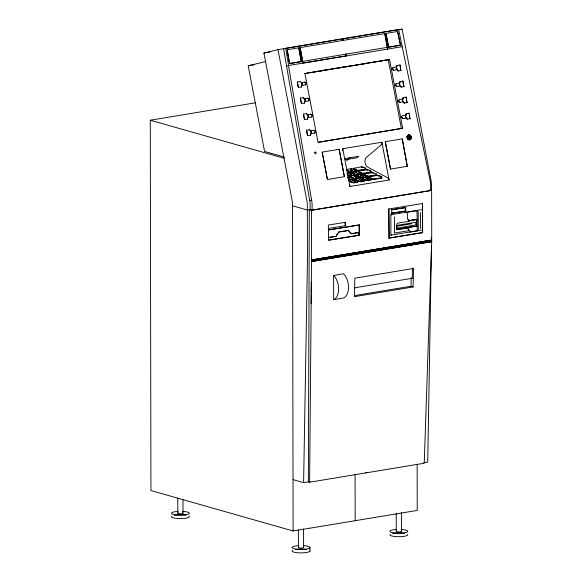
<?xml version="1.0" encoding="UTF-8"?>
<svg xmlns="http://www.w3.org/2000/svg" width="582" height="582" viewBox="0 0 582 582"><rect width="100%" height="100%" fill="white"/><g stroke="black" fill="none" stroke-linecap="round" stroke-linejoin="round"><path stroke-width="0.87" d="M309.624 482.209L311.516 261.638L311.428 210.298L309.311 209.695L308.351 481.845L309.624 482.209L424.234 463.243L431.72 241.748L431.626 190.401L430.214 190.001M352.503 170.693L351.935 170.752L352.918 171.079M310.141 481.554L303.6 482.638L307.442 261.362L307.34 204.842A14.354 8.454 80.6 0 0 306.918 200.95L277.985 49.637L339.153 39.518M431.466 246.259L427.719 462.093L423.754 462.748M413.133 286.962L411.023 286.235L411.198 277.927L412.252 278.291L412.471 268.091L413.526 268.455L413.133 286.962L354.431 296.675L354.824 278.174L413.526 268.455M348.152 177.947L348.407 177.488L347.723 177.365M353.58 180.595L352.83 180.762L353.463 180.369M301.221 82.659L304.692 82.069L306.51 83.299L305.23 84.892L301.76 85.481L302.087 83.968L301.221 82.659L302.269 84.077L301.243 87.024M304.291 98.714L307.762 98.132L309.573 99.289L308.3 100.955L304.83 101.537L305.157 100.031L304.291 98.714L305.339 100.133L304.313 103.087L304.808 101.341M307.361 114.778L310.832 114.188L312.65 115.418L311.37 117.011L307.9 117.6L308.227 116.087L307.361 114.778L308.409 116.196L307.383 119.15M311.472 132.398L310.432 130.841L311.312 132.296L310.453 135.206L311.312 132.223M396.204 68.247L396.713 66.843L396.422 68.494L398.226 70.96L396.371 68.138M396.851 86.311L395.207 85.118L396.48 83.452L395.033 85.088L396.851 86.311C404.053 86.311 397.368 85.416 399.783 82.906C397.892 84.637 403.828 89.752 399.798 85.416M402.344 100.293L402.853 98.962L402.562 100.613L404.366 103.079L402.533 100.904L402.518 100.184M401.435 116.866L401.304 117.513L402.991 118.43C410.194 118.437 403.508 117.535 405.923 115.025C404.126 116.589 409.19 120.954 406.352 118.095M359.727 179.271L360.251 179.358M346.923 170.009C345.868 169.042 353.943 167.689 355.493 170.417A1.906 0.64 5.6 0 1 354.867 171.115L350.4 171.865L346.348 170.06M347.927 175.175C348.662 176.819 352.205 175.291 353.47 175.371A1.906 0.64 5.6 0 0 354.176 174.76M347.76 177.976L348.283 177.83M347.978 175.197C347.374 175.495 352.59 175.764 353.514 174.971A1.906 0.64 5.6 0 0 354.14 174.28L350.881 172.716L346.865 173.072M348.123 175.662L348.16 175.269M348.021 177.859L347.65 177.634M348.931 173.829L348.458 173.523L348.844 173.829M348.327 175.728L348.363 175.335M348.203 177.852L348.327 177.474M349.091 173.8L348.662 173.8L349.076 173.632M348.276 177.641L348.916 177.743L348.269 177.692M348.545 175.786L348.589 175.393M349.149 171.501L347.17 170.177M348.778 175.829L348.822 175.437M348.596 179.496L348.32 179.896L352.066 178.943A1.906 0.64 5.6 0 0 352.692 178.252L350.095 176.855L347.992 176.615M348.945 176.615L350.058 177.248L350.095 176.855M349.025 175.873L349.062 175.473M349.498 171.654L349.171 171.254M348.553 179.889L348.822 179.474M349.586 178.274C347.781 178.39 351.23 179.074 349.607 178.288M349.455 173.349L349.455 174.091L349.375 173.363M349.462 172.643C349.171 173.189 351.252 173.327 351.113 172.759M349.156 177.037L349.193 176.644M349.273 175.902L349.309 175.502M348.778 179.874L349.025 179.452M349.622 173.021L349.666 172.628M349.396 177.081L349.44 176.681M349.52 175.917L349.556 175.524M350.153 173.625L350.517 173.873L349.847 173.632M349.862 173.021L349.898 172.621M349.789 173.771L350.24 173.945M349.309 181.009C350.189 178.136 356.213 179.394 357.995 181.104A1.906 0.64 5.6 0 1 357.37 181.802L357.333 182.195C355.958 183.439 347.869 182.69 349.862 180.042M349.637 177.124L349.673 176.732M349.767 175.924L349.804 175.524M350.146 173.727L350.269 173.785M350.102 173.021L350.146 172.628M350.357 170.017L351.281 169.9L350.415 169.995M349.389 181.089L349.447 180.209M349.535 181.198L349.36 180.282M349.52 180.536L349.556 180.144M349.855 177.183L349.891 176.79M350 175.917L350.037 175.524M350.357 173.043L350.393 172.643M349.629 181.257L349.535 180.784M349.658 180.485L349.702 180.085M350.699 170.206L351.572 170.009L350.706 170.155M350.684 169.915L351.157 170.344L350.895 170.082M351.244 170.111L350.771 169.682L351.317 170.104M350.226 175.902L350.262 175.502M350.648 171.886L354.867 171.115M350.248 177.321L350.284 176.928M350.429 175.873L350.473 175.48M350.604 173.072L350.64 172.672M351.026 168.765L352.001 168.816M350.815 174.68L351.208 174.68M350.779 174.775L351.703 174.92L351.281 175.058M350.844 173.109L350.881 172.716M359.407 177.525A1.906 0.64 5.6 0 1 358.781 178.223C357.472 179.54 349.222 178.63 351.31 176.07C356.49 173.13 360.36 179.911 365.532 177.103A1.906 0.64 5.6 0 0 366.158 176.411L366.049 176.324M350.757 177.037L350.888 176.237M350.837 177.124L350.757 176.39M350.699 176.863L351.004 176.171M351.302 173.21L351.339 172.818M350.982 177.234L350.873 176.724M350.968 176.564L351.142 176.113M351.077 177.284L350.982 176.812M351.346 175.073L351.615 174.709M351.404 174.775L351.215 174.629M351.506 173.276L351.543 172.883M351.259 176.47L351.31 176.07M351.644 173.334L351.681 172.934M351.535 174.68L351.775 174.818M353.987 174.018C348.058 171.414 360.171 170.65 361 173.291A1.906 0.64 5.6 0 1 360.374 173.982L355.66 174.695L352.314 172.541M352.401 173.13L352.445 172.396M352.547 170.672L353.048 171.13M351.637 182.341L349.673 180.864M352.285 172.956L352.561 172.33M351.754 182.392L351.79 181.999M348.989 179.845L352.03 179.343L352.066 178.943M351.797 182.413L351.673 181.94M353.085 169.093L355.471 170.664A1.906 0.64 5.6 0 1 354.845 171.363M351.986 182.486L351.834 182.02M352.19 182.552L352.023 182.093M352.583 178.165L352.656 178.645A1.906 0.64 5.6 0 1 352.03 179.343M352.699 180.464L353.318 180.536L352.794 180.355M352.408 182.61L352.226 182.159M352.517 180.333L352.918 180.245M352.808 180.187L352.794 180.74L352.597 180.42M352.641 182.661L352.445 182.217M353.085 178.368L351.113 176.892M352.998 180.813L353.027 180.216M353.238 178.027L353.194 178.419L353.121 177.968M353.47 175.371L353.514 174.971M352.888 182.697L352.685 182.261M365.729 168.816L365.751 169.551L357.959 170.781L354.256 169.304L353.783 168.336L361.371 166.83C362.637 166.627 367.155 168.016 365.656 169.136L358.003 170.337L354.3 168.86M354.227 168.453L354.263 168.009M353.427 178.514L353.281 178.048M353.136 182.726L353.172 182.333L357.37 181.802M353.158 180.711L353.623 180.376M353.63 178.579L353.463 178.121M353.383 182.741L353.42 182.348M353.856 178.638L353.674 178.187M354.045 176.455L354.664 176.411M353.623 182.748L353.667 182.355M353.783 180.696L354.227 180.558L353.798 180.624M354.089 178.689L353.892 178.245M353.863 182.741L353.9 182.348M354.329 178.725L354.125 178.288M354.089 182.726L354.125 182.333M354.227 181.235C356.511 181.977 354.293 180.893 354.322 181.424M354.664 176.361L354.809 176.666M354.765 175.495C354.533 176.026 356.73 176.222 356.642 175.669M354.576 178.754L354.62 178.361L358.818 177.83A1.906 0.64 5.6 0 0 359.443 177.132L359.334 177.044M354.955 176.535L354.533 176.535M354.933 175.88L354.969 175.48M354.998 174.527L354.678 174.127M354.293 182.697L354.336 182.304M354.824 178.769L354.867 178.376M355.166 175.873L355.209 175.48M355.406 179.707L355.369 180.1L354.976 179.583M355.071 178.776L355.107 178.383M355.413 175.88L355.449 175.48M355.842 172.941C355.282 172.257 357.668 172.963 355.849 172.658M356.104 170.3L356.148 169.857M355.158 180.042L355.202 179.642M355.304 178.769L355.347 178.376M355.66 175.895L355.697 175.502M355.529 178.754L355.566 178.361M356.359 177.641L355.777 177.226L356.933 177.743M355.908 175.924L355.944 175.531M352.845 172.468L356.322 171.654M355.587 179.78L357.959 181.497A1.906 0.64 5.6 0 1 357.333 182.195M355.74 178.725L355.777 178.332M356.148 174.76L360.374 173.982M356.148 175.96L356.191 175.568M356.57 172.818L355.929 172.927M364.667 179.925L364.71 180.384A1.906 0.64 5.6 0 1 364.085 181.075C361.298 183.679 350.291 178.383 360.054 178.354C363.815 178.274 366.805 182.341 370.836 179.962A1.906 0.64 5.6 0 0 371.462 179.263L371.352 179.176M356.446 177.728L356.068 177.277M356.388 176.011L356.424 175.619M356.06 179.889L356.199 179.089M356.315 177.75L356.3 177.386M356.14 179.976L356.06 179.241M356.017 179.802L356.308 179.03M356.286 180.085L356.177 179.583M356.453 178.972L356.271 179.423M356.999 177.597L356.548 177.575L356.992 177.699M356.38 180.144L356.286 179.663M356.81 176.135L356.846 175.735M356.999 176.208L357.035 175.808M357.392 173.785L357.501 173.465M357.493 173.858L357.697 173.429M357.559 175.189L357.828 176.171L357.464 175.829L357.894 175L362.448 174.382L366.194 176.019A1.906 0.64 5.6 0 1 365.569 176.71L365.532 177.103M357.588 176.004L357.639 175.124M357.69 176.091C359.29 176.681 363.059 178.201 365.569 176.71M357.464 175.829L357.755 175.058M357.777 173.698L358.439 173.923L357.501 173.807M357.712 175.451L357.894 175M358.003 173.953L358.439 173.923M358.199 171.828L360.098 173.036M358.061 174.949L357.857 175.393M358.505 170.752L358.548 170.308M357.886 181.446L357.894 181.017M358.388 181.22L356.424 179.751M358.548 181.3L358.425 180.827M358.781 178.223L358.818 177.83M359.647 170.904C358.148 172.017 362.666 173.407 363.925 173.203L371.032 172.025C372.531 170.912 368.013 169.522 366.755 169.726L359.647 170.904C358.003 172.563 362.31 173.749 363.881 173.647L371.134 172.439L371.454 172.061L370.96 171.625M358.73 181.373L358.585 180.9M359.632 172.192L359.676 171.748M358.941 181.439L358.774 180.973M359.676 179.438L359.334 179.372M359.159 181.489L358.978 181.038M359.392 181.54L359.196 181.097M359.829 177.248L359.872 176.855M359.996 177.328L359.982 176.906M359.64 181.577L359.436 181.148M360.178 177.401L360.214 177.001M360.614 175.393L360.578 175.197M359.887 181.606L359.923 181.213L364.121 180.682A1.906 0.64 5.6 0 0 364.747 179.984L364.601 180.296M360.382 177.466L360.425 177.066M361.327 167.274L361.371 166.83M361.48 175.597L360.564 175.037M360.345 174.229A1.906 0.64 5.6 0 0 360.971 173.538L360.891 173.203M360.134 181.628L360.171 181.228M360.607 177.525L360.644 177.124M360.374 181.628L360.418 181.235M360.84 177.568L360.876 177.175M361.473 175.648L361.022 175.437M360.614 181.628L360.651 181.228M361.08 177.605L361.124 177.212M361.48 173.189L361.524 172.745M360.84 181.606L360.876 181.213M362.106 180.471L361.029 180.1M361.517 174.382C361.233 174.927 363.313 175.066 363.175 174.498M361.458 180.493L361.08 180.078M361.255 178.383L362.12 178.987L362.157 178.594M361.327 177.634L361.371 177.241M361.044 181.584L361.08 181.184M361.684 174.76L361.72 174.367M361.211 180.231L361.611 180.231M361.458 178.812L361.495 178.419M361.575 177.655L361.618 177.255M361.917 174.753L361.96 174.36M361.611 180.245L362.295 180.5M361.691 178.863L361.728 178.47M361.822 177.655L361.858 177.263M362.164 174.76L362.2 174.367M361.611 180.456L362.04 180.456M361.909 178.921L361.953 178.529M362.055 177.655L362.099 177.255M361.88 180.311L361.349 180.253M363.044 176.208L362.484 176.011L362.717 176.397M362.411 174.775L362.448 174.382M362.28 177.634L362.317 177.241M362.302 179.06L362.339 178.667M362.659 174.804L362.695 174.411M362.491 177.612L362.528 177.212M362.637 176.382L362.339 176.106L363.423 176.448M362.644 175.997L363.015 176.397M363.153 176.259L362.972 176.128M362.899 174.847L362.942 174.447M364.965 168.402L363.772 167.289M362.862 178.048L363.132 179.023L363.204 177.852L367.759 177.241L371.498 178.87A1.906 0.64 5.6 0 1 370.872 179.569L370.836 179.962M362.892 178.856L362.95 177.976M363.037 178.965L363.037 178.55M362.812 178.769L363.059 177.91M363.357 174.949L363.394 174.556M363.023 178.303L363.204 177.852M363.561 175.015L363.597 174.622M363.364 177.808L363.161 178.245M363.743 175.087L363.786 174.695M363.881 173.647L363.925 173.203M364.085 181.075L364.121 180.682M364.95 173.756C363.321 175.415 367.613 176.608 369.184 176.499L376.772 174.993L376.307 174.033L372.815 172.57L364.95 173.756C363.517 174.884 367.94 176.259 369.228 176.055L376.481 174.847L376.816 174.549L376.307 174.033M364.936 175.051L364.979 174.607M365.612 169.58L365.656 169.136M365.14 180.1L363.175 178.63M365.3 180.18L365.176 179.707M365.481 180.253L365.336 179.787M365.831 177.874L365.889 178.005M365.692 180.318L365.525 179.86M365.918 177.896L366.056 178.143M366.085 176.353L366.085 175.931M366.755 169.726L366.711 170.17L367.904 170.22M365.911 180.376L365.729 179.925M366.143 180.42L365.947 179.984M366.886 178.47L366.18 178.216M366.776 178.499L367.162 178.514M366.391 180.464L366.187 180.027M366.784 176.048L366.827 175.597M366.827 177.234C366.587 177.765 368.792 177.961 368.704 177.408M366.638 180.493L366.675 180.093L370.872 179.569M366.987 177.612L367.031 177.219M366.886 180.507L366.922 180.114M367.227 177.612L367.264 177.212M367.126 180.515L367.169 180.122M367.468 177.612L367.511 177.219M367.366 180.507L367.402 180.114M367.715 177.634L367.759 177.241M367.591 180.493L367.628 180.1M367.671 179.125L368.69 179.343M368.028 179.198L367.722 178.943L368.18 178.994M367.962 177.663L368.006 177.263M367.795 180.464L367.831 180.071M368.05 179.132L368.246 179.161M368.21 177.699L368.246 177.306M370.341 171.29L369.148 170.184M368.442 177.75L368.479 177.35M368.522 179.467L368.755 179.263M368.864 177.866L368.908 177.474M369.053 177.939L369.09 177.546M369.184 176.499L369.228 176.055M370.254 176.608C368.755 177.728 373.273 179.118 374.539 178.914L381.639 177.736C383.138 176.615 378.62 175.226 377.362 175.437L370.254 176.608C368.595 178.259 372.931 179.467 374.495 179.358L382.032 177.99L379.719 176.331M370.239 177.903L370.283 177.459M370.989 172.468L371.032 172.025M371.389 179.205L371.396 178.783M372.058 172.578L372.014 173.021L373.426 173.123M372.094 178.9L372.138 178.456M374.495 179.358L374.539 178.914M376.292 175.328L376.336 174.884M377.362 175.437L377.485 175.859M381.566 177.328L381.61 176.884M381.603 178.179L381.639 177.736M363.444 176.455L363.277 176.339M357.326 173.531L357.675 173.363M396.415 67.163L397.171 65.453L396.233 67.97M399.485 83.226L400.241 81.516L399.303 84.026M402.555 99.282L403.319 97.58L402.38 100.089M405.625 115.345L406.389 113.635L405.45 116.153M401.398 116.917L402.991 118.43M336.622 234.786L337.604 233.353M328.379 237.616L336.061 236.343L339.008 232.036L348.487 230.465L351.441 233.797L359.341 232.589M313.902 130.252L315.553 131.517L314.273 133.111L315.662 131.728L315.495 131.088L313.902 130.252L310.432 130.841M393.781 70.255L392.137 69.054L393.41 67.388L391.992 68.829L392.188 69.411L393.781 70.255L397.084 69.702M399.921 102.374L398.277 101.173L399.55 99.507L398.161 100.897L398.328 101.53L399.921 102.374L403.224 101.828M401.274 116.909L402.453 115.607L405.923 115.025M346.727 160.734L350.328 157.671M354.082 168.482L353.74 168.78L354.256 169.304M355.878 177.284L356.548 177.575M417.149 464.189L417.229 510.429L293.11 530.966L292.542 205.81L307.354 210.022L310.148 209.556L312.141 210.117L430.665 190.503L430.636 184.77A17.722 10.432 80.6 0 0 430.28 181.264L398.612 29.522L342.893 38.688L343.22 40.405L384.782 33.581L387.416 47.346L346.043 54.119L346.181 55.887L302.916 63.118L300.159 47.586L302.094 58.818M346.05 55.894L346.697 55.792M292.542 205.853L292.535 202.732L263.915 53.02L277.985 49.637M343.22 40.405L343.089 38.638L283.579 48.713L309.711 200.492A14.354 8.454 80.6 0 1 310.133 204.377L310.148 209.556M287.173 49.754L289.545 63.554L301.396 61.583L298.762 47.819L287.173 49.754L289.4 62.696M298.762 47.819L301.192 61.627M398.612 29.522L396.517 30.024L402.104 29.1L431.029 180.413A14.354 8.454 80.6 0 1 431.451 184.305L431.473 189.477L430.069 189.71M284.256 157.038L264.577 151.444L248.201 65.773L265.69 61.576M398.583 29.944L402.104 29.1M384.782 33.581L387.547 49.114L402.22 46.669M397.571 31.472L400.46 45.185L397.571 31.472L385.982 33.4L388.609 47.164L386.804 37.699M318.543 142.292L402.679 128.273L389.518 59.444L345.308 66.901L347.076 66.61M387.619 59.902L389.518 59.444M297.322 81.997L298.377 87.504L297.322 81.997L300.436 81.465L301.913 83.575M304.692 82.069L306.336 83.27L305.23 84.892M400.038 64.98L400.845 70.546L400.038 64.98L396.924 65.519M300.392 98.06L301.447 103.56L300.392 98.06L303.506 97.521L304.983 99.638M303.506 97.521L304.357 98.969M307.762 98.132L309.406 99.326L308.3 100.955M402.86 81.102L403.915 86.602L403.013 81.887M303.462 114.116L304.517 119.623L303.462 114.116L306.576 113.585L308.053 115.702M306.576 113.585L307.427 115.025M310.832 114.188L312.476 115.389L311.37 117.011M406.178 97.099L406.985 102.665L406.178 97.099L403.071 97.638M306.532 130.179L307.587 135.679L306.532 130.179L309.646 129.648L311.123 131.758M309.646 129.648L310.497 131.088M311.137 133.62L314.44 133.074M409.001 113.221L410.055 118.728M359.101 135.577L360.367 135.279M322.181 152.12L327.419 179.525L344.391 176.695L339.153 149.298L322.181 152.12L327.244 178.638M339.153 149.298L344.391 176.695M385.277 141.681L390.515 169.078L385.277 141.681L402.249 138.858L407.284 166.306L402.249 138.858M363.059 176.579L363.379 176.288M345.853 54.17L346.37 54.068M309.711 200.492L311.617 200.077L288.446 65.511L387.743 49.07M299.956 47.637L343.424 40.362M302.589 61.401L346.043 54.119M348.152 66.217L304.895 73.448L318.056 142.277L402.679 128.273M340.943 39.22L395.614 30.177M263.915 53.02L270.121 51.994M248.201 65.773L254.392 64.755M289.749 63.511L301.396 61.583M388.812 47.113L400.46 45.185M388.609 47.164L400.256 45.236M286.868 65.919L288.65 65.468L285.675 48.211M304.488 73.608L388.223 59.757L401.384 128.586M313.574 72.153L315.335 71.862M317.103 71.571L318.863 71.28M320.631 70.989L322.392 70.691M324.152 70.4L325.92 70.109M327.681 69.818L329.441 69.527M331.012 69.294L332.969 68.945M334.585 68.705L336.498 68.363M338.149 68.116L340.019 67.774M341.721 67.527L343.547 67.192M348.836 66.319L350.64 66.05M352.365 65.737L354.212 65.46M355.886 65.148L357.777 64.871M359.414 64.566L361.349 64.275M362.942 63.984L364.914 63.685M366.464 63.402L368.486 63.096M373.52 62.23L375.281 61.939M377.041 61.648L378.809 61.357M380.57 61.066L382.33 60.775M384.098 60.484L385.859 60.193M393.243 67.432L396.713 66.843M298.377 87.504L301.491 86.965M397.979 71.019L401.093 70.487M293.11 530.966L150.927 490.546L150.28 120.205L255.782 102.745M399.994 81.575L403.108 81.044M396.313 83.488L399.783 82.906M301.447 103.56L304.561 103.029M401.049 87.082L404.163 86.543M399.383 99.551L402.853 98.962M304.517 119.623L307.631 119.084M404.119 103.138L407.233 102.607M406.141 113.694L409.248 113.163M307.587 135.679L310.701 135.148M407.189 119.201L410.303 118.663M342.536 150.76A2.393 1.411 80.6 0 0 342.747 148.708L381.879 142.226L389.103 180.02L349.971 186.495A2.714 1.601 80.6 0 0 349.469 185.156M344.399 158.653L358.81 156.267L357.079 157.737L345.206 159.701M350.655 174.542L351.15 174.491M390.515 169.078L407.487 166.256M351.543 180.151L353.267 179.867M358.294 179.03L360.011 178.747M311.428 210.298L431.626 190.401M388.812 208.996L422.568 203.504L422.619 232.596L389.074 238.147L388.812 208.996L389.074 238.147M392.239 209.636L405.763 207.592L405.77 211.011L391.788 213.325L391.366 213.208L405.77 211.011M391.359 209.782L405.763 207.592M345.337 222.317L328.357 225.038L328.364 228.457L345.344 225.743L345.126 222.259L345.344 225.743M391.344 235.128L390.893 235.164L390.857 214.751L421.455 209.687M406.367 212.335L417.287 210.633A2.452 1.44 80.6 0 1 418.218 212.379L418.327 229.104A2.452 1.44 80.6 0 1 417.323 230.828L416.996 230.843M359.327 224.95L328.364 229.977L359.327 224.95L359.341 235.215L328.59 240.301L328.575 230.036M339.444 231.774L348.487 230.465M409.699 220.469L417.185 219.421L416.959 210.429M409.022 220.68L416.974 219.363L416.988 225.954M409.233 220.738L417.185 219.421M406.156 212.219L406.483 212.423A2.452 1.44 80.6 0 1 407.422 214.161L407.502 218.803A0.822 0.64 -74.1 0 0 407.866 219.465L409.146 220.04A0.742 0.582 -74.1 0 1 409.473 220.629L409.473 221.204L397.877 223.117A1.477 1.149 -74.1 0 0 396.706 224.754L396.713 228.551A1.39 1.084 -74.1 0 0 397.819 229.73L408.288 227.991C407.08 230.101 411.314 230.661 409.932 232.109L417.207 230.843L417.199 226.012L396.277 229.286M396.371 225.496L415.868 222.266L415.868 224.936L396.306 228.173M328.808 237.354L336.061 236.343M351.87 233.535L357.85 232.545M396.517 226.238L411.641 223.735M328.837 239.98L359.341 235.215M396.488 229.344L417.199 226.012M409.692 230.53L394.458 233.055L394.429 216.882M390.893 235.164L421.492 230.101M388.863 238.089L422.619 232.596M311.516 259.928L431.713 240.031M431.327 240.213L311.479 260.052L431.327 240.213L431.546 241.559L431.553 237.216M431.335 241.501L311.479 261.333L431.546 241.559M311.516 261.638L431.72 241.748M333.617 275.424L343.511 273.787A13.444 7.915 80.6 0 1 348.523 287.319A13.444 7.915 80.6 0 1 343.555 298.02L333.653 299.657L333.617 275.424A13.444 7.915 80.6 0 1 338.629 288.956A13.444 7.915 80.6 0 1 333.653 299.657M311.341 281.979L311.152 303.84M310.89 290.338L311.268 290.28M354.438 287.857L412.252 278.291M354.096 295.656L411.023 286.235M361.677 167.252L362.528 167.332M378.074 175.866L378.955 176.033M361.764 180.536L361.677 180.165M150.28 120.205L284.023 158.231M422.568 203.504L422.408 232.538M408.353 220.884L409.473 221.204M406.745 227.555L408.288 227.991M351.441 233.797L348.065 230.348M338.586 231.912L339.008 232.036M365.656 472.366L366.929 472.722M293.022 479.626L303.6 482.638M390.857 214.751L391.308 214.933M361.167 175.553L360.651 175.218M408.258 229.81L408.571 230.21M409.452 115.578L409.757 117.149M386.142 34.265L386.477 35.982M342.747 148.708L349.971 186.495M311.617 200.077L311.756 200.877A17.722 10.432 80.6 0 1 312.112 204.384L312.141 210.117M420.56 212.554L420.582 228.726M416.763 219.298L416.777 225.896M405.341 207.468L405.348 210.895M401.413 512.662L401.442 531.351M396.226 513.542L396.255 531.344M391.788 209.906L391.788 213.325M359.116 224.885L359.13 232.524M358.701 232.407L358.708 235.033M355.085 474.461L355.166 520.701M311.69 260.11L311.69 261.398M309.973 547.546L309.98 550.965M303.571 528.849L303.6 547.538M298.384 529.736L298.413 547.538M182.981 499.902L183.003 513.251M177.786 498.119L177.816 513.251M408.258 219.945A0.742 0.582 -74.1 0 1 408.353 220.316M389.103 180.02A2.714 1.601 80.6 0 0 387.794 177.845L367.642 167.107A5.231 3.085 80.6 0 1 365.038 162.48A5.231 3.085 80.6 0 1 366.296 157.496L381.341 144.707A2.393 1.411 80.6 0 0 381.879 142.226M401.136 531.075A2.597 0.56 -0.1 0 1 398.779 531.904A2.597 0.56 -0.1 0 1 396.633 531.06M407.676 534.414A8.963 1.942 -0.1 0 1 398.466 536.706A8.963 1.942 -0.1 0 1 390.202 534.276M392.588 533.388A8.963 1.942 -0.1 0 1 404.861 533.316M401.18 529.467A8.963 1.942 -0.1 0 1 406.149 532.457A8.963 1.942 -0.1 0 1 391.431 532.45A8.963 1.942 -0.1 0 1 396.72 529.467M182.479 512.909A2.597 0.56 -0.1 0 1 182.144 513.666A2.597 0.56 -0.1 0 1 178.63 513.666A2.597 0.56 -0.1 0 1 178.376 512.902M188.881 516.023A8.963 1.942 -0.1 0 1 180.311 518.613A8.963 1.942 -0.1 0 1 172.017 516.008M174.353 515.252A8.963 1.942 -0.1 0 1 185.993 515.143M182.464 511.36A8.963 1.942 -0.1 0 1 187.811 514.328A8.963 1.942 -0.1 0 1 173.043 514.364A8.963 1.942 -0.1 0 1 178.281 511.367M303.484 547.364A2.597 0.56 -0.1 0 1 300.654 548.091A2.597 0.56 -0.1 0 1 298.835 547.233M309.922 550.725A8.963 1.942 -0.1 0 1 300.203 552.893A8.963 1.942 -0.1 0 1 292.44 550.412M295.387 549.459A8.963 1.942 -0.1 0 1 306.372 549.393M303.615 545.676A8.963 1.942 -0.1 0 1 308.198 548.681A8.963 1.942 -0.1 0 1 293.539 548.622A8.963 1.942 -0.1 0 1 298.886 545.654M396.204 68.618A0.793 0.64 76.5 0 1 396.124 68.269M399.274 84.681A0.793 0.64 76.5 0 1 399.194 84.325M348.131 172.083L348.094 172.476A1.906 0.64 5.6 0 0 348.72 171.785L348.756 171.384A1.906 0.64 5.6 0 1 348.131 172.083M408.346 137.068A0.902 0.728 76.5 0 0 409.248 138.261A0.902 0.728 76.5 0 0 409.583 136.814A0.902 0.728 76.5 0 0 408.346 137.068M314.724 152.564A0.902 0.728 76.5 0 0 315.633 153.757A0.902 0.728 76.5 0 0 315.961 152.309A0.902 0.728 76.5 0 0 314.724 152.564M407.385 136.625A2.146 1.739 76.5 0 0 409.539 139.476A2.146 1.739 76.5 0 0 410.332 136.021A2.146 1.739 76.5 0 0 407.385 136.625M407.946 136.879A1.44 1.164 76.5 0 0 409.393 138.778A1.44 1.164 76.5 0 0 409.917 136.472A1.44 1.164 76.5 0 0 407.946 136.879M407.058 136.486A2.561 2.066 76.5 0 0 409.626 139.876A2.561 2.066 76.5 0 0 410.565 135.766A2.561 2.066 76.5 0 0 407.058 136.486M407.204 136.45A2.561 2.066 76.5 0 0 409.779 139.84A2.561 2.066 76.5 0 0 410.71 135.73A2.561 2.066 76.5 0 0 407.204 136.45M407.531 136.595A2.146 1.739 76.5 0 0 409.692 139.44A2.146 1.739 76.5 0 0 410.477 135.984A2.146 1.739 76.5 0 0 407.531 136.595"/></g></svg>
